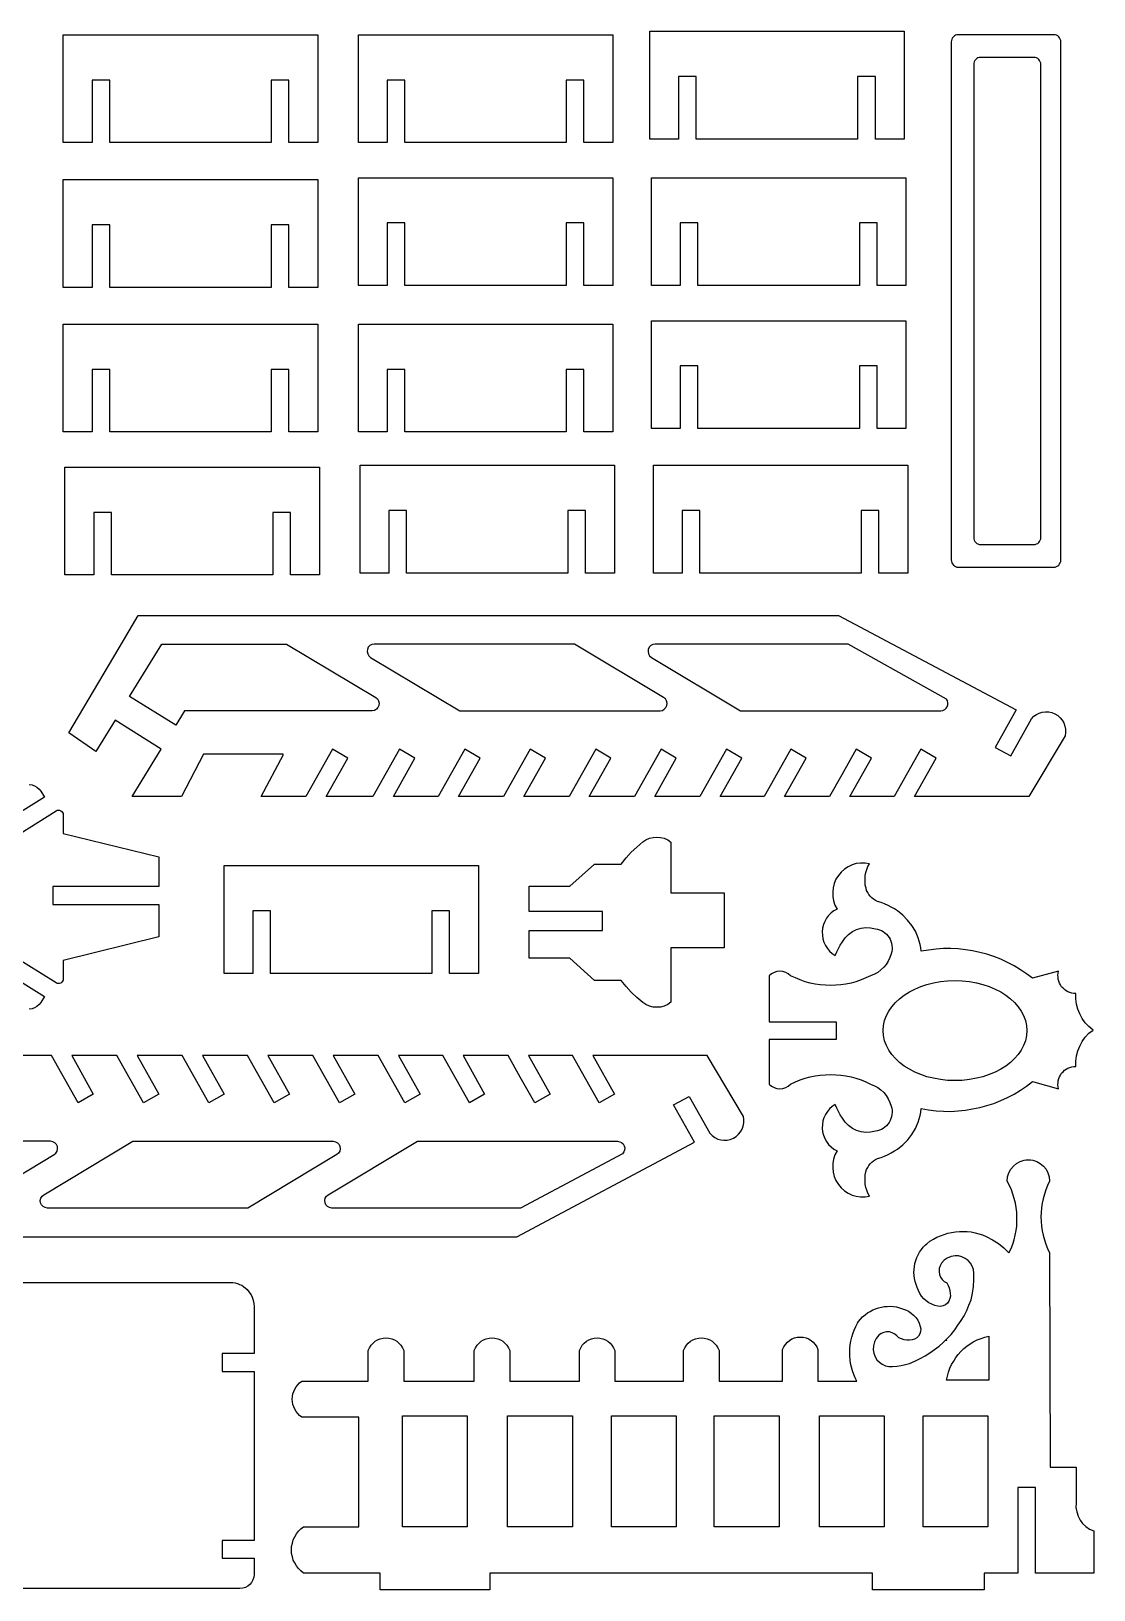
# Model space of a CAD drawing. Extents: x 0.3 to 16.8, y 0.4 to 10.9.
# Drawn here: x 9.65 to 16.82, y 0.43 to 10.94 of the extents above; entities that cross this region are included whole.
import ezdxf

# ---------------------------------------------------------------- set-up
doc = ezdxf.new("R2010")
doc.units = 0
doc.layers.add('Default_Layer', color=1, linetype='CONTINUOUS')

msp = doc.modelspace()

# ---------------------------------------------------------------- linework, layer by layer
at = {"layer": 'Default_Layer'}
for points in [[(14.135, 10.217), (14.135, 10.639), (14.016, 10.639), (14.016, 10.217), (13.822, 10.217), (13.822, 10.945), (15.538, 10.945), (15.538, 10.217), (15.344, 10.217), (15.344, 10.639), (15.224, 10.639), (15.224, 10.217), (14.135, 10.217)], [(10.179, 10.193), (10.179, 10.615), (10.06, 10.615), (10.06, 10.193), (9.865, 10.193), (9.865, 10.921), (11.582, 10.921), (11.582, 10.193), (11.387, 10.193), (11.387, 10.615), (11.268, 10.615), (11.268, 10.193), (10.179, 10.193)], [(12.169, 10.193), (12.169, 10.615), (12.05, 10.615), (12.05, 10.193), (11.856, 10.193), (11.856, 10.921), (13.572, 10.921), (13.572, 10.193), (13.377, 10.193), (13.377, 10.615), (13.258, 10.615), (13.258, 10.193), (12.169, 10.193)], [(15.856, 7.376), (15.857, 7.366), (15.86, 7.357), (15.864, 7.349), (15.87, 7.341), (15.877, 7.336), (15.885, 7.331), (15.894, 7.328), (15.904, 7.327), (16.547, 7.327), (16.557, 7.328), (16.566, 7.331), (16.574, 7.336), (16.581, 7.341), (16.587, 7.349), (16.591, 7.357), (16.594, 7.366), (16.595, 7.376), (16.595, 10.873), (16.594, 10.882), (16.591, 10.891), (16.587, 10.899), (16.581, 10.907), (16.574, 10.913), (16.565, 10.917), (16.557, 10.92), (16.547, 10.921), (15.904, 10.921), (15.894, 10.92), (15.885, 10.917), (15.877, 10.913), (15.87, 10.907), (15.864, 10.899), (15.86, 10.891), (15.857, 10.882), (15.856, 10.873), (15.856, 7.376)], [(16.007, 7.528), (16.008, 7.519), (16.011, 7.51), (16.015, 7.501), (16.021, 7.494), (16.028, 7.488), (16.036, 7.484), (16.045, 7.481), (16.055, 7.48), (16.412, 7.48), (16.422, 7.481), (16.431, 7.484), (16.439, 7.488), (16.446, 7.494), (16.452, 7.501), (16.456, 7.51), (16.459, 7.519), (16.46, 7.528), (16.46, 10.72), (16.459, 10.73), (16.456, 10.739), (16.452, 10.747), (16.446, 10.754), (16.439, 10.76), (16.431, 10.764), (16.422, 10.767), (16.412, 10.768), (16.055, 10.768), (16.045, 10.767), (16.036, 10.764), (16.028, 10.76), (16.021, 10.754), (16.015, 10.747), (16.011, 10.739), (16.008, 10.73), (16.007, 10.72), (16.007, 7.528)], [(10.179, 9.216), (10.179, 9.639), (10.06, 9.639), (10.06, 9.216), (9.865, 9.216), (9.865, 9.944), (11.582, 9.944), (11.582, 9.216), (11.387, 9.216), (11.387, 9.639), (11.268, 9.639), (11.268, 9.216), (10.179, 9.216)], [(12.169, 9.229), (12.169, 9.651), (12.05, 9.651), (12.05, 9.229), (11.856, 9.229), (11.856, 9.956), (13.572, 9.956), (13.572, 9.229), (13.377, 9.229), (13.377, 9.651), (13.258, 9.651), (13.258, 9.229), (12.169, 9.229)], [(14.147, 9.229), (14.147, 9.651), (14.028, 9.651), (14.028, 9.229), (13.834, 9.229), (13.834, 9.956), (15.55, 9.956), (15.55, 9.229), (15.355, 9.229), (15.355, 9.651), (15.236, 9.651), (15.236, 9.229), (14.147, 9.229)], [(10.179, 8.24), (10.179, 8.662), (10.06, 8.662), (10.06, 8.24), (9.865, 8.24), (9.865, 8.967), (11.582, 8.967), (11.582, 8.24), (11.387, 8.24), (11.387, 8.662), (11.268, 8.662), (11.268, 8.24), (10.179, 8.24)], [(12.169, 8.24), (12.169, 8.662), (12.05, 8.662), (12.05, 8.24), (11.856, 8.24), (11.856, 8.967), (13.572, 8.967), (13.572, 8.24), (13.377, 8.24), (13.377, 8.662), (13.258, 8.662), (13.258, 8.24), (12.169, 8.24)], [(14.147, 8.264), (14.147, 8.686), (14.028, 8.686), (14.028, 8.264), (13.834, 8.264), (13.834, 8.991), (15.55, 8.991), (15.55, 8.264), (15.355, 8.264), (15.355, 8.686), (15.236, 8.686), (15.236, 8.264), (14.147, 8.264)], [(10.191, 7.275), (10.191, 7.697), (10.071, 7.697), (10.071, 7.275), (9.877, 7.275), (9.877, 8.003), (11.593, 8.003), (11.593, 7.275), (11.399, 7.275), (11.399, 7.697), (11.28, 7.697), (11.28, 7.275), (10.191, 7.275)], [(12.181, 7.287), (12.181, 7.709), (12.062, 7.709), (12.062, 7.287), (11.868, 7.287), (11.868, 8.015), (13.584, 8.015), (13.584, 7.287), (13.389, 7.287), (13.389, 7.709), (13.27, 7.709), (13.27, 7.287), (12.181, 7.287)], [(14.159, 7.287), (14.159, 7.709), (14.04, 7.709), (14.04, 7.287), (13.846, 7.287), (13.846, 8.015), (15.562, 8.015), (15.562, 7.287), (15.367, 7.287), (15.367, 7.709), (15.248, 7.709), (15.248, 7.287), (14.159, 7.287)], [(10.371, 7.002), (10.648, 7.002), (10.655, 7.002), (15.095, 7.002), (16.293, 6.364), (16.151, 6.111), (16.257, 6.055), (16.397, 6.305), (16.412, 6.321), (16.43, 6.333), (16.449, 6.343), (16.47, 6.349), (16.491, 6.352), (16.513, 6.351), (16.534, 6.346), (16.555, 6.338), (16.574, 6.326), (16.59, 6.311), (16.603, 6.295), (16.614, 6.276), (16.621, 6.255), (16.626, 6.234), (16.626, 6.212), (16.623, 6.19), (16.378, 5.78), (15.607, 5.78), (15.753, 6.039), (15.65, 6.099), (15.47, 5.78), (15.172, 5.78), (15.318, 6.039), (15.215, 6.099), (15.117, 5.926), (15.035, 5.78), (14.731, 5.78), (14.877, 6.039), (14.774, 6.099), (14.594, 5.78), (14.296, 5.78), (14.442, 6.039), (14.339, 6.099), (14.159, 5.78), (13.855, 5.78), (14.001, 6.039), (13.898, 6.099), (13.718, 5.78), (13.414, 5.78), (13.56, 6.039), (13.457, 6.099), (13.277, 5.78), (12.973, 5.78), (13.119, 6.039), (13.016, 6.099), (12.836, 5.78), (12.532, 5.78), (12.678, 6.039), (12.575, 6.099), (12.395, 5.78), (12.092, 5.78), (12.237, 6.039), (12.134, 6.099), (11.954, 5.78), (11.639, 5.78), (11.785, 6.039), (11.681, 6.099), (11.502, 5.78), (11.201, 5.78), (11.35, 6.063), (11.346, 6.065), (10.812, 6.065), (10.662, 5.78), (10.33, 5.78), (10.525, 6.099), (10.215, 6.294), (10.086, 6.083), (9.903, 6.209), (10.271, 6.832), (10.371, 7.002)], [(10.53, 6.809), (10.959, 6.809), (11.372, 6.809), (11.973, 6.448), (11.985, 6.438), (11.993, 6.425), (11.996, 6.41), (11.995, 6.394), (11.988, 6.38), (11.978, 6.369), (11.964, 6.361), (11.949, 6.359), (10.684, 6.359), (10.625, 6.262), (10.313, 6.454), (10.53, 6.809)], [(12.54, 6.359), (13.891, 6.359), (13.907, 6.361), (13.92, 6.369), (13.931, 6.38), (13.937, 6.394), (13.939, 6.41), (13.935, 6.425), (13.927, 6.438), (13.915, 6.448), (13.314, 6.809), (11.963, 6.809), (11.947, 6.806), (11.934, 6.799), (11.923, 6.788), (11.917, 6.773), (11.915, 6.758), (11.919, 6.743), (11.927, 6.729), (11.939, 6.719), (12.54, 6.359)], [(15.161, 6.809), (13.858, 6.809), (13.842, 6.806), (13.829, 6.799), (13.818, 6.788), (13.812, 6.773), (13.81, 6.758), (13.814, 6.743), (13.821, 6.729), (13.833, 6.719), (14.435, 6.359), (15.786, 6.359), (15.799, 6.361), (15.812, 6.366), (15.822, 6.375), (15.829, 6.386), (15.833, 6.399), (15.833, 6.412), (15.83, 6.425), (15.823, 6.437), (15.161, 6.809)], [(13.63, 4.539), (13.449, 4.539), (13.282, 4.688), (13.008, 4.688), (13.008, 4.875), (13.504, 4.875), (13.504, 5.004), (13.008, 5.004), (13.008, 5.175), (13.282, 5.175), (13.449, 5.324), (13.63, 5.324), (13.662, 5.365), (13.697, 5.404), (13.734, 5.439), (13.774, 5.473), (13.796, 5.487), (13.82, 5.498), (13.845, 5.504), (13.87, 5.506), (13.895, 5.504), (13.92, 5.498), (13.943, 5.487), (13.965, 5.472), (13.965, 5.129), (14.148, 5.129), (14.154, 5.129), (14.323, 5.129), (14.323, 4.759), (14.154, 4.759), (14.148, 4.759), (13.965, 4.759), (13.965, 4.734), (13.965, 4.391), (13.943, 4.376), (13.92, 4.365), (13.895, 4.359), (13.87, 4.357), (13.845, 4.359), (13.82, 4.365), (13.796, 4.376), (13.774, 4.39), (13.734, 4.423), (13.697, 4.459), (13.662, 4.498), (13.63, 4.539)], [(11.263, 4.586), (11.263, 5.008), (11.144, 5.008), (11.144, 4.586), (10.95, 4.586), (10.95, 5.314), (12.666, 5.314), (12.666, 4.586), (12.471, 4.586), (12.471, 5.008), (12.352, 5.008), (12.352, 4.586), (11.263, 4.586)], [(15.281, 5.161), (15.276, 5.182), (15.274, 5.203), (15.274, 5.225), (15.276, 5.246), (15.28, 5.266), (15.286, 5.287), (15.294, 5.307), (15.304, 5.326), (15.274, 5.33), (15.244, 5.331), (15.215, 5.327), (15.187, 5.318), (15.16, 5.306), (15.136, 5.29), (15.113, 5.27), (15.094, 5.247), (15.078, 5.221), (15.066, 5.193), (15.059, 5.164), (15.056, 5.135), (15.057, 5.105), (15.062, 5.076), (15.071, 5.047), (15.085, 5.02), (15.064, 5.008), (15.045, 4.994), (15.028, 4.977), (15.014, 4.958), (15.002, 4.937), (14.994, 4.915), (14.988, 4.891), (14.985, 4.867), (14.986, 4.843), (14.99, 4.819), (14.997, 4.796), (15.007, 4.774), (15.02, 4.754), (15.035, 4.736), (15.053, 4.72), (15.073, 4.707), (15.083, 4.731), (15.094, 4.754), (15.107, 4.777), (15.121, 4.799), (15.14, 4.826), (15.163, 4.849), (15.189, 4.868), (15.217, 4.882), (15.248, 4.891), (15.279, 4.895), (15.311, 4.894), (15.344, 4.887), (15.358, 4.885), (15.371, 4.881), (15.384, 4.875), (15.396, 4.868), (15.408, 4.86), (15.418, 4.851), (15.428, 4.84), (15.436, 4.828), (15.443, 4.816), (15.448, 4.803), (15.453, 4.789), (15.455, 4.775), (15.456, 4.761), (15.456, 4.747), (15.454, 4.733), (15.451, 4.719), (15.442, 4.693), (15.431, 4.669), (15.417, 4.647), (15.4, 4.627), (15.381, 4.609), (15.36, 4.593), (15.337, 4.58), (15.312, 4.57), (15.28, 4.555), (15.247, 4.542), (15.213, 4.53), (15.18, 4.521), (15.145, 4.514), (15.111, 4.509), (15.076, 4.506), (15.042, 4.505), (15.007, 4.506), (14.972, 4.509), (14.938, 4.514), (14.904, 4.521), (14.87, 4.53), (14.837, 4.542), (14.804, 4.555), (14.772, 4.57), (14.756, 4.583), (14.739, 4.592), (14.72, 4.598), (14.7, 4.6), (14.68, 4.598), (14.661, 4.592), (14.644, 4.583), (14.628, 4.57), (14.628, 4.259), (15.079, 4.259), (15.079, 4.139), (14.628, 4.139), (14.628, 3.838), (14.644, 3.826), (14.661, 3.816), (14.68, 3.81), (14.7, 3.808), (14.72, 3.81), (14.739, 3.816), (14.756, 3.826), (14.772, 3.838), (14.804, 3.854), (14.837, 3.867), (14.87, 3.878), (14.904, 3.887), (14.938, 3.894), (14.972, 3.899), (15.007, 3.902), (15.042, 3.903), (15.076, 3.902), (15.111, 3.899), (15.145, 3.894), (15.18, 3.887), (15.213, 3.878), (15.247, 3.867), (15.28, 3.854), (15.312, 3.838), (15.337, 3.828), (15.36, 3.815), (15.381, 3.8), (15.4, 3.782), (15.417, 3.762), (15.431, 3.739), (15.442, 3.715), (15.451, 3.69), (15.454, 3.676), (15.456, 3.662), (15.456, 3.647), (15.455, 3.633), (15.453, 3.619), (15.448, 3.606), (15.443, 3.593), (15.436, 3.58), (15.428, 3.568), (15.418, 3.558), (15.408, 3.548), (15.396, 3.54), (15.384, 3.533), (15.371, 3.528), (15.358, 3.524), (15.344, 3.521), (15.311, 3.514), (15.279, 3.513), (15.248, 3.517), (15.217, 3.526), (15.189, 3.54), (15.163, 3.559), (15.14, 3.582), (15.121, 3.609), (15.107, 3.631), (15.094, 3.654), (15.083, 3.677), (15.073, 3.702), (15.053, 3.688), (15.035, 3.672), (15.02, 3.654), (15.007, 3.634), (14.997, 3.612), (14.99, 3.59), (14.986, 3.566), (14.985, 3.541), (14.988, 3.517), (14.994, 3.494), (15.002, 3.471), (15.014, 3.451), (15.028, 3.432), (15.045, 3.415), (15.064, 3.4), (15.085, 3.388), (15.071, 3.361), (15.062, 3.333), (15.057, 3.303), (15.056, 3.274), (15.059, 3.244), (15.066, 3.215), (15.078, 3.188), (15.094, 3.162), (15.113, 3.138), (15.136, 3.118), (15.16, 3.102), (15.187, 3.09), (15.215, 3.082), (15.244, 3.078), (15.274, 3.078), (15.304, 3.083), (15.294, 3.102), (15.286, 3.122), (15.28, 3.142), (15.276, 3.163), (15.274, 3.184), (15.274, 3.205), (15.276, 3.226), (15.28, 3.247), (15.285, 3.262), (15.292, 3.276), (15.3, 3.289), (15.309, 3.301), (15.32, 3.312), (15.332, 3.322), (15.344, 3.33), (15.358, 3.337), (15.383, 3.344), (15.406, 3.353), (15.429, 3.364), (15.451, 3.376), (15.472, 3.388), (15.492, 3.4), (15.529, 3.429), (15.562, 3.462), (15.59, 3.499), (15.614, 3.539), (15.632, 3.581), (15.646, 3.627), (15.65, 3.65), (15.653, 3.674), (15.703, 3.665), (15.753, 3.659), (15.803, 3.656), (15.853, 3.655), (15.902, 3.658), (15.951, 3.663), (16, 3.671), (16.049, 3.681), (16.096, 3.694), (16.143, 3.709), (16.19, 3.728), (16.235, 3.748), (16.279, 3.771), (16.322, 3.797), (16.364, 3.825), (16.404, 3.856), (16.579, 3.808), (16.576, 3.821), (16.575, 3.835), (16.576, 3.849), (16.578, 3.862), (16.581, 3.876), (16.586, 3.888), (16.593, 3.9), (16.6, 3.912), (16.61, 3.922), (16.62, 3.932), (16.631, 3.939), (16.643, 3.946), (16.655, 3.951), (16.668, 3.955), (16.682, 3.957), (16.696, 3.958), (16.695, 3.994), (16.7, 4.029), (16.709, 4.064), (16.722, 4.096), (16.739, 4.127), (16.76, 4.156), (16.784, 4.182), (16.812, 4.204), (16.784, 4.227), (16.76, 4.253), (16.739, 4.281), (16.722, 4.312), (16.709, 4.345), (16.7, 4.379), (16.695, 4.414), (16.696, 4.451), (16.682, 4.451), (16.668, 4.453), (16.655, 4.457), (16.643, 4.462), (16.631, 4.469), (16.62, 4.477), (16.61, 4.486), (16.6, 4.496), (16.593, 4.508), (16.586, 4.52), (16.581, 4.533), (16.578, 4.546), (16.576, 4.56), (16.575, 4.573), (16.576, 4.587), (16.579, 4.601), (16.404, 4.553), (16.364, 4.583), (16.322, 4.611), (16.279, 4.637), (16.235, 4.66), (16.19, 4.681), (16.143, 4.699), (16.096, 4.715), (16.049, 4.728), (16, 4.738), (15.951, 4.746), (15.902, 4.751), (15.853, 4.753), (15.803, 4.753), (15.753, 4.749), (15.703, 4.743), (15.653, 4.735), (15.65, 4.758), (15.646, 4.782), (15.632, 4.827), (15.614, 4.87), (15.59, 4.91), (15.561, 4.946), (15.529, 4.979), (15.492, 5.008), (15.472, 5.021), (15.451, 5.032), (15.429, 5.044), (15.406, 5.055), (15.383, 5.064), (15.358, 5.071), (15.344, 5.078), (15.332, 5.086), (15.32, 5.096), (15.309, 5.107), (15.3, 5.119), (15.292, 5.132), (15.285, 5.146), (15.281, 5.161)], [(15.396, 4.2), (15.399, 4.235), (15.406, 4.268), (15.418, 4.301), (15.434, 4.332), (15.455, 4.361), (15.479, 4.389), (15.507, 4.415), (15.538, 4.439), (15.573, 4.461), (15.61, 4.48), (15.65, 4.497), (15.692, 4.511), (15.737, 4.523), (15.783, 4.531), (15.831, 4.536), (15.881, 4.538), (15.93, 4.536), (15.979, 4.531), (16.025, 4.523), (16.069, 4.511), (16.112, 4.497), (16.152, 4.48), (16.189, 4.461), (16.224, 4.439), (16.255, 4.415), (16.283, 4.389), (16.307, 4.361), (16.327, 4.332), (16.344, 4.301), (16.356, 4.268), (16.363, 4.235), (16.365, 4.2), (16.363, 4.166), (16.356, 4.132), (16.344, 4.1), (16.327, 4.069), (16.307, 4.039), (16.283, 4.011), (16.255, 3.985), (16.224, 3.961), (16.189, 3.94), (16.152, 3.92), (16.112, 3.903), (16.069, 3.889), (16.025, 3.878), (15.979, 3.869), (15.93, 3.864), (15.881, 3.863), (15.831, 3.864), (15.783, 3.869), (15.737, 3.878), (15.692, 3.889), (15.65, 3.903), (15.61, 3.92), (15.573, 3.94), (15.538, 3.961), (15.507, 3.985), (15.479, 4.011), (15.455, 4.039), (15.434, 4.069), (15.418, 4.1), (15.406, 4.132), (15.399, 4.166), (15.396, 4.2)], [(8.361, 3.002), (8.79, 3.002), (9.203, 3.002), (9.804, 3.363), (9.816, 3.373), (9.824, 3.386), (9.827, 3.401), (9.826, 3.417), (9.819, 3.431), (9.809, 3.443), (9.795, 3.45), (9.78, 3.453), (8.515, 3.453), (8.456, 3.549), (8.144, 3.357), (8.361, 3.002)], [(10.335, 3.453), (11.686, 3.453), (11.702, 3.45), (11.715, 3.443), (11.726, 3.431), (11.732, 3.417), (11.734, 3.401), (11.731, 3.386), (11.723, 3.373), (11.711, 3.363), (11.11, 3.002), (9.758, 3.002), (9.743, 3.005), (9.729, 3.012), (9.719, 3.023), (9.712, 3.038), (9.71, 3.054), (9.714, 3.069), (9.722, 3.082), (9.734, 3.092), (10.335, 3.453)], [(12.949, 3.002), (11.677, 3.002), (11.661, 3.005), (11.648, 3.012), (11.637, 3.023), (11.631, 3.038), (11.629, 3.054), (11.633, 3.069), (11.641, 3.082), (11.653, 3.092), (12.254, 3.453), (13.605, 3.453), (13.619, 3.45), (13.632, 3.444), (13.642, 3.435), (13.649, 3.422), (13.653, 3.408), (13.652, 3.394), (13.647, 3.381), (13.638, 3.369), (12.949, 3.002)], [(11.861, 1.833), (11.863, 1.833), (11.923, 1.833), (11.923, 2.042), (11.931, 2.06), (11.942, 2.076), (11.955, 2.091), (11.97, 2.103), (11.986, 2.113), (12.004, 2.12), (12.023, 2.124), (12.042, 2.126), (12.062, 2.124), (12.081, 2.12), (12.099, 2.113), (12.115, 2.103), (12.13, 2.091), (12.143, 2.076), (12.153, 2.06), (12.162, 2.042), (12.162, 1.833), (12.638, 1.833), (12.638, 2.042), (12.646, 2.06), (12.657, 2.076), (12.67, 2.091), (12.685, 2.103), (12.701, 2.113), (12.719, 2.12), (12.738, 2.124), (12.757, 2.126), (12.777, 2.124), (12.796, 2.12), (12.814, 2.113), (12.83, 2.103), (12.845, 2.091), (12.858, 2.076), (12.868, 2.06), (12.877, 2.042), (12.877, 1.833), (13.347, 1.833), (13.347, 2.042), (13.356, 2.06), (13.366, 2.076), (13.379, 2.091), (13.394, 2.103), (13.41, 2.113), (13.428, 2.12), (13.447, 2.124), (13.467, 2.126), (13.486, 2.124), (13.505, 2.12), (13.523, 2.113), (13.539, 2.103), (13.554, 2.091), (13.567, 2.076), (13.577, 2.06), (13.586, 2.042), (13.586, 1.833), (14.05, 1.833), (14.05, 2.042), (14.059, 2.06), (14.069, 2.076), (14.082, 2.091), (14.097, 2.103), (14.113, 2.113), (14.131, 2.12), (14.15, 2.124), (14.17, 2.126), (14.189, 2.124), (14.208, 2.12), (14.226, 2.113), (14.242, 2.103), (14.257, 2.091), (14.27, 2.076), (14.281, 2.06), (14.289, 2.042), (14.289, 1.833), (14.718, 1.833), (14.718, 2.048), (14.726, 2.066), (14.737, 2.082), (14.75, 2.097), (14.764, 2.109), (14.781, 2.119), (14.799, 2.126), (14.817, 2.13), (14.837, 2.132), (14.857, 2.13), (14.876, 2.126), (14.893, 2.119), (14.91, 2.109), (14.924, 2.097), (14.937, 2.082), (14.948, 2.066), (14.956, 2.048), (14.956, 1.833), (15.219, 1.833), (15.208, 1.856), (15.198, 1.88), (15.189, 1.904), (15.182, 1.929), (15.177, 1.954), (15.173, 1.979), (15.171, 2.004), (15.171, 2.029), (15.172, 2.055), (15.174, 2.08), (15.179, 2.105), (15.184, 2.13), (15.192, 2.154), (15.2, 2.178), (15.211, 2.202), (15.223, 2.225), (15.23, 2.237), (15.244, 2.253), (15.258, 2.268), (15.274, 2.282), (15.291, 2.295), (15.308, 2.305), (15.326, 2.315), (15.345, 2.323), (15.364, 2.329), (15.384, 2.334), (15.404, 2.338), (15.424, 2.339), (15.445, 2.34), (15.465, 2.338), (15.486, 2.335), (15.506, 2.33), (15.526, 2.323), (15.548, 2.316), (15.567, 2.306), (15.586, 2.294), (15.602, 2.28), (15.617, 2.264), (15.63, 2.246), (15.64, 2.226), (15.647, 2.204), (15.651, 2.187), (15.649, 2.17), (15.644, 2.153), (15.635, 2.138), (15.623, 2.126), (15.608, 2.117), (15.592, 2.112), (15.574, 2.111), (15.556, 2.111), (15.537, 2.114), (15.519, 2.119), (15.501, 2.126), (15.489, 2.141), (15.474, 2.152), (15.457, 2.161), (15.438, 2.166), (15.419, 2.166), (15.4, 2.163), (15.382, 2.156), (15.366, 2.145), (15.349, 2.123), (15.337, 2.099), (15.331, 2.073), (15.33, 2.046), (15.333, 2.022), (15.342, 1.999), (15.354, 1.979), (15.371, 1.962), (15.39, 1.948), (15.412, 1.938), (15.435, 1.933), (15.459, 1.933), (15.488, 1.936), (15.517, 1.94), (15.546, 1.946), (15.575, 1.954), (15.611, 1.969), (15.645, 1.986), (15.679, 2.004), (15.711, 2.025), (15.743, 2.047), (15.773, 2.07), (15.801, 2.095), (15.829, 2.122), (15.854, 2.15), (15.879, 2.18), (15.901, 2.211), (15.922, 2.243), (15.942, 2.276), (15.96, 2.311), (15.975, 2.346), (15.989, 2.383), (16, 2.427), (16.006, 2.473), (16.009, 2.518), (16.008, 2.564), (16.005, 2.588), (15.997, 2.611), (15.985, 2.631), (15.969, 2.649), (15.949, 2.663), (15.928, 2.673), (15.905, 2.679), (15.881, 2.679), (15.854, 2.675), (15.829, 2.665), (15.807, 2.65), (15.789, 2.63), (15.78, 2.613), (15.775, 2.594), (15.774, 2.575), (15.777, 2.555), (15.784, 2.537), (15.795, 2.521), (15.808, 2.507), (15.825, 2.497), (15.834, 2.48), (15.841, 2.463), (15.846, 2.444), (15.849, 2.426), (15.85, 2.408), (15.847, 2.391), (15.84, 2.375), (15.83, 2.361), (15.816, 2.35), (15.801, 2.343), (15.784, 2.339), (15.766, 2.34), (15.745, 2.345), (15.724, 2.353), (15.704, 2.363), (15.687, 2.376), (15.67, 2.39), (15.656, 2.407), (15.644, 2.426), (15.634, 2.446), (15.625, 2.466), (15.618, 2.486), (15.612, 2.506), (15.608, 2.526), (15.605, 2.547), (15.604, 2.567), (15.605, 2.588), (15.607, 2.608), (15.611, 2.628), (15.617, 2.648), (15.624, 2.668), (15.632, 2.686), (15.642, 2.705), (15.654, 2.722), (15.667, 2.739), (15.681, 2.754), (15.69, 2.762), (15.712, 2.778), (15.735, 2.792), (15.758, 2.805), (15.783, 2.816), (15.807, 2.825), (15.833, 2.832), (15.858, 2.838), (15.884, 2.842), (15.911, 2.844), (15.937, 2.845), (15.963, 2.844), (15.99, 2.841), (16.016, 2.836), (16.042, 2.829), (16.067, 2.821), (16.092, 2.811), (16.134, 2.788), (16.174, 2.763), (16.211, 2.733), (16.245, 2.701), (16.259, 2.73), (16.27, 2.759), (16.28, 2.789), (16.287, 2.82), (16.293, 2.85), (16.297, 2.881), (16.299, 2.912), (16.299, 2.944), (16.297, 2.975), (16.294, 3.006), (16.288, 3.036), (16.281, 3.067), (16.272, 3.097), (16.261, 3.126), (16.248, 3.155), (16.233, 3.183), (16.236, 3.212), (16.245, 3.24), (16.258, 3.264), (16.275, 3.286), (16.296, 3.303), (16.321, 3.317), (16.348, 3.325), (16.362, 3.327), (16.376, 3.328), (16.391, 3.327), (16.405, 3.325), (16.432, 3.317), (16.456, 3.303), (16.478, 3.286), (16.495, 3.264), (16.508, 3.24), (16.517, 3.212), (16.519, 3.183), (16.506, 3.155), (16.494, 3.125), (16.484, 3.096), (16.476, 3.065), (16.47, 3.035), (16.465, 3.004), (16.462, 2.973), (16.461, 2.942), (16.462, 2.911), (16.465, 2.88), (16.47, 2.849), (16.476, 2.819), (16.484, 2.789), (16.494, 2.759), (16.506, 2.73), (16.519, 2.701), (16.523, 1.254), (16.698, 1.254), (16.698, 1.013), (16.697, 0.982), (16.702, 0.952), (16.711, 0.923), (16.725, 0.897), (16.742, 0.873), (16.764, 0.853), (16.789, 0.836), (16.817, 0.824), (16.817, 0.538), (16.424, 0.538), (16.424, 1.117), (16.305, 1.117), (16.305, 0.538), (16.078, 0.538), (16.078, 0.426), (15.324, 0.426), (15.324, 0.538), (12.742, 0.538), (12.742, 0.426), (12.003, 0.426), (12.003, 0.538), (11.86, 0.538), (11.486, 0.538), (11.468, 0.553), (11.452, 0.569), (11.438, 0.587), (11.427, 0.607), (11.417, 0.627), (11.411, 0.649), (11.406, 0.672), (11.405, 0.695), (11.406, 0.718), (11.411, 0.741), (11.417, 0.763), (11.427, 0.784), (11.438, 0.803), (11.452, 0.821), (11.468, 0.838), (11.486, 0.852), (11.86, 0.852), (11.86, 1.592), (11.474, 1.592), (11.474, 1.592), (11.474, 1.592), (11.46, 1.602), (11.447, 1.615), (11.436, 1.629), (11.427, 1.644), (11.42, 1.66), (11.414, 1.677), (11.411, 1.694), (11.41, 1.712), (11.411, 1.73), (11.414, 1.748), (11.42, 1.764), (11.427, 1.78), (11.436, 1.796), (11.447, 1.809), (11.46, 1.822), (11.474, 1.833), (11.474, 1.833), (11.474, 1.833), (11.86, 1.833), (11.861, 1.833)], [(16.11, 2.138), (16.11, 1.841), (15.824, 1.841), (15.83, 1.868), (15.837, 1.895), (15.847, 1.921), (15.858, 1.946), (15.872, 1.97), (15.886, 1.993), (15.903, 2.015), (15.921, 2.035), (15.94, 2.054), (15.961, 2.071), (15.983, 2.087), (16.007, 2.101), (16.031, 2.113), (16.057, 2.123), (16.083, 2.132), (16.11, 2.138)], [(12.154, 0.852), (12.154, 1.6), (12.591, 1.6), (12.591, 0.852), (12.154, 0.852)], [(12.863, 0.852), (12.863, 1.6), (13.3, 1.6), (13.3, 0.852), (12.863, 0.852)], [(13.563, 0.852), (13.563, 1.6), (14, 1.6), (14, 0.852), (13.563, 0.852)], [(14.257, 0.852), (14.257, 1.6), (14.694, 1.6), (14.694, 0.852), (14.257, 0.852)], [(14.966, 0.852), (14.966, 1.6), (15.403, 1.6), (15.403, 0.852), (14.966, 0.852)], [(15.666, 0.852), (15.666, 1.6), (16.103, 1.6), (16.103, 0.852), (15.666, 0.852)]]:
    msp.add_lwpolyline(points, close=True, dxfattribs=at)
for points in [[(9.636, 5.86), (9.655, 5.858), (9.672, 5.852), (9.688, 5.843), (9.702, 5.83), (9.714, 5.815), (9.738, 5.776), (9.451, 5.596)], [(9.513, 5.493), (9.817, 5.683), (9.825, 5.687), (9.833, 5.688), (9.841, 5.687), (9.849, 5.684), (9.856, 5.679), (9.861, 5.672), (9.864, 5.665), (9.865, 5.656), (9.865, 5.531), (10.509, 5.372), (10.509, 5.173), (9.794, 5.173), (9.794, 5.052), (10.509, 5.052), (10.509, 4.833), (9.865, 4.674), (9.865, 4.549), (9.865, 4.549), (9.864, 4.54), (9.861, 4.533), (9.856, 4.526), (9.849, 4.521), (9.841, 4.518), (9.833, 4.517), (9.825, 4.518), (9.817, 4.522), (9.513, 4.712)], [(9.451, 4.609), (9.738, 4.429), (9.714, 4.39), (9.702, 4.375), (9.688, 4.362), (9.672, 4.353), (9.655, 4.347), (9.636, 4.345)], [(8.486, 2.809), (12.926, 2.809), (14.124, 3.447), (13.982, 3.7), (14.088, 3.756), (14.228, 3.507), (14.243, 3.491), (14.261, 3.478), (14.28, 3.468), (14.301, 3.462), (14.322, 3.46), (14.344, 3.461), (14.365, 3.465), (14.386, 3.473), (14.405, 3.485), (14.421, 3.5), (14.434, 3.517), (14.445, 3.535), (14.452, 3.556), (14.457, 3.577), (14.457, 3.599), (14.454, 3.621), (14.209, 4.031), (13.438, 4.031), (13.584, 3.772), (13.481, 3.712), (13.301, 4.031), (13.003, 4.031), (13.149, 3.772), (13.046, 3.712), (12.948, 3.886), (12.866, 4.031), (12.562, 4.031), (12.708, 3.772), (12.605, 3.712), (12.425, 4.031), (12.127, 4.031), (12.273, 3.772), (12.17, 3.712), (11.99, 4.031), (11.686, 4.031), (11.832, 3.772), (11.729, 3.712), (11.549, 4.031), (11.245, 4.031), (11.391, 3.772), (11.288, 3.712), (11.108, 4.031), (10.804, 4.031), (10.95, 3.772), (10.847, 3.712), (10.667, 4.031), (10.363, 4.031), (10.509, 3.772), (10.406, 3.712), (10.226, 4.031), (9.923, 4.031), (10.068, 3.772), (9.965, 3.712), (9.785, 4.031), (9.47, 4.031)], [(8.928, 2.5), (10.994, 2.5), (11.01, 2.499), (11.026, 2.497), (11.041, 2.493), (11.055, 2.487), (11.069, 2.481), (11.082, 2.472), (11.106, 2.453), (11.125, 2.429), (11.133, 2.416), (11.14, 2.402), (11.145, 2.387), (11.149, 2.372), (11.152, 2.356), (11.153, 2.339), (11.153, 2.02), (10.938, 2.02), (10.938, 1.899), (11.153, 1.899), (11.153, 0.759), (11.153, 0.759), (10.938, 0.759), (10.938, 0.639), (11.153, 0.639), (11.153, 0.53), (11.151, 0.511), (11.145, 0.493), (11.136, 0.476), (11.125, 0.462), (11.11, 0.45), (11.094, 0.441), (11.076, 0.436), (11.057, 0.434), (9.087, 0.434)], [(15.824, 2.107), (15.824, 2.11), (15.826, 2.112)]]:
    msp.add_lwpolyline(points, dxfattribs=at)

doc.saveas('drawing.dxf')
